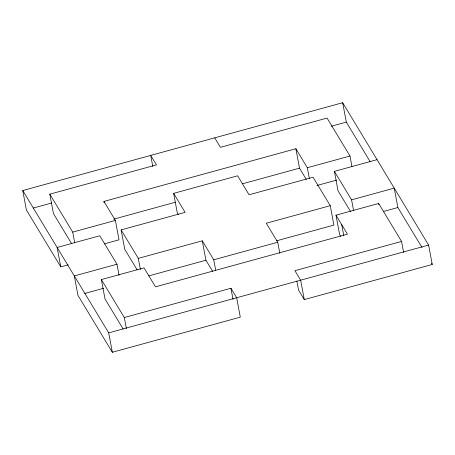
<?xml version="1.0" encoding="UTF-8"?>
<svg xmlns="http://www.w3.org/2000/svg" width="455" height="455" viewBox="0 0 455 455"><rect width="100%" height="100%" fill="white"/><g stroke="black" fill="none" stroke-linecap="round" stroke-linejoin="round"><path stroke-width="0.68" d="M68.21 264.827L60.76 266.875L26.384 209.937L22.75 190.531L342.672 102.722L428.616 245.063L432.25 264.469L304.281 299.595L298.554 290.102L296.865 281.093M71.628 243.698L53.44 213.571L49.805 194.166L156.446 164.898L150.719 155.405L152.795 166.496M33.226 208.054L51.699 202.987M331.246 126.262L346.3 122.128L370.074 161.502M104.184 202.822L103.922 201.434L295.875 148.751L307.335 167.73L309.411 178.821M178.343 214.55L177.268 212.769L173.639 193.364L237.624 175.801L249.084 194.78L313.068 177.222L330.256 205.688L333.885 225.094L276.708 240.786M113.727 219.151L175.425 202.213M242.606 183.774L299.509 168.157L306.312 179.429M49.805 194.166L72.726 232.124L115.382 220.413L119.017 239.819L104.121 243.908M307.335 167.73L349.992 156.025L351.937 166.422M137.177 269.906L124.744 249.312L121.115 229.906L185.1 212.343L173.639 193.364M350.458 211.365L338.025 190.776L334.397 171.364L377.053 159.66M317.061 185.464L336.694 180.078M119.051 275.315L116.975 264.224L74.319 275.935L77.947 295.34L112.328 352.278L240.297 317.152L236.668 297.746L230.935 288.26L124.295 317.527L101.374 279.569L144.03 267.864L155.491 286.843L347.444 234.16L335.983 215.181L378.64 203.47L401.56 241.429L403.636 252.519M121.115 229.906L138.303 258.372L202.287 240.814L213.748 259.794L215.693 270.185M330.256 205.688L266.272 223.251L277.732 242.231L279.808 253.321M334.397 171.364L351.584 199.836L394.24 188.125L397.869 207.531L422.007 247.509M84.721 293.481L103.677 288.277M148.739 275.912L205.916 260.22L212.724 271.487M383.65 211.438L397.869 207.531M213.748 259.794L277.732 242.231M401.56 241.429L294.92 270.697L300.647 280.189L304.281 299.595M22.75 190.531L108.7 332.872L428.616 245.063M431.516 263.257L432.25 264.469M349.992 156.025L327.071 118.067L220.43 147.335L214.703 137.848M340.693 236.367L339.618 234.587L335.983 215.181M103.922 201.434L115.382 220.413M116.975 264.224L99.787 235.758L57.131 247.469L60.76 266.875M123.197 329.101L105.008 298.975L101.374 279.569M378.64 203.47L378.901 204.858M342.672 102.722L346.3 122.128M351.584 199.836L353.529 210.233M341.716 224.668L343.792 235.758M295.875 148.751L299.509 168.157M230.935 288.26L233.011 299.35M202.287 240.814L205.916 260.22M138.303 258.372L140.379 269.462M124.295 317.527L126.371 328.618M108.7 332.872L112.328 352.278M72.726 232.124L74.671 242.521"/></g></svg>
